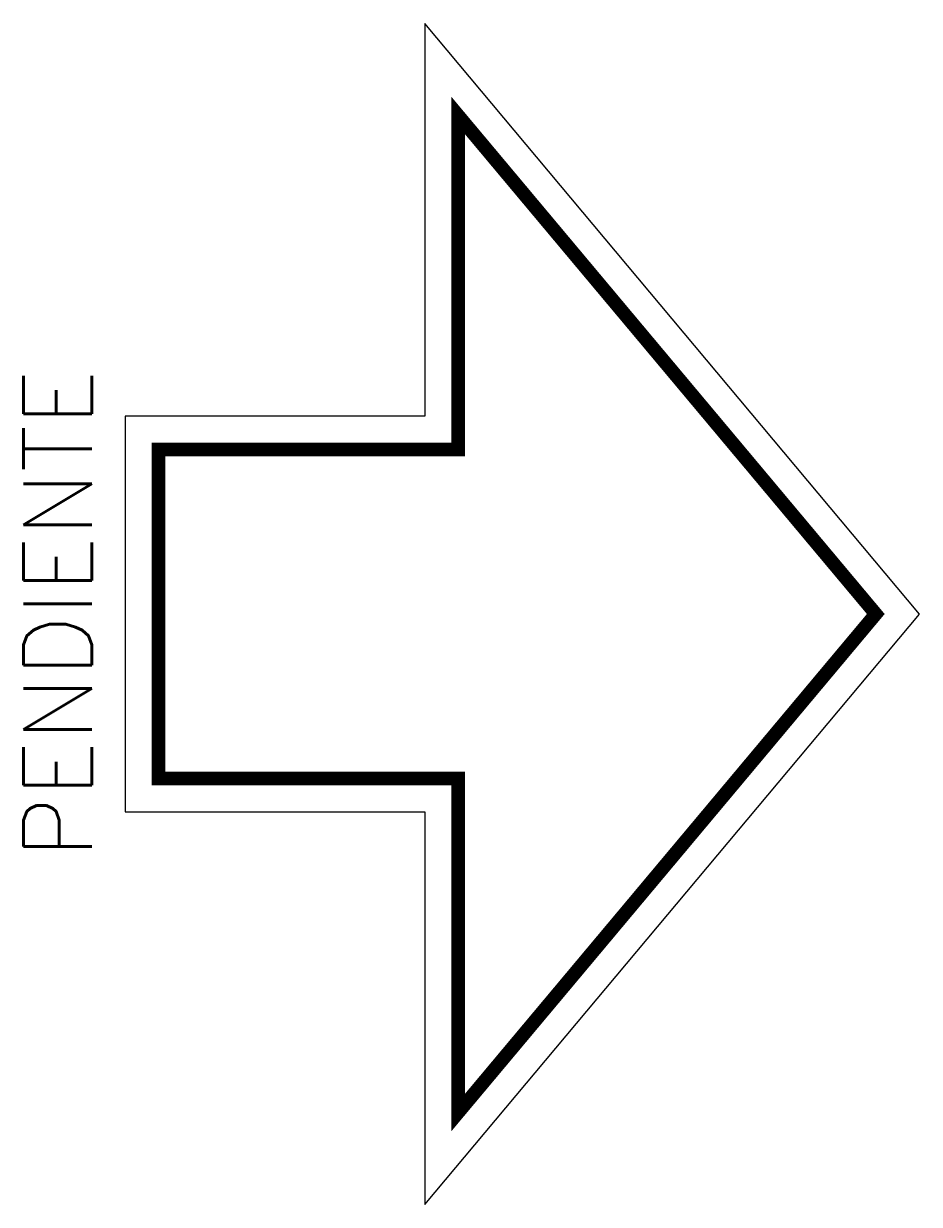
# Model space of a CAD drawing. Header units: millimetres. Extents: x -65.7 to 0, y -43.3 to 43.3.
import ezdxf
from ezdxf.enums import TextEntityAlignment as Align

# ---------------------------------------------------------------- set-up
doc = ezdxf.new("R2010")
doc.units = ezdxf.units.MM
doc.layers.add('GSLAYER', color=7, linetype='Continuous')
doc.styles.add('romans', font='romans.shx')

msp = doc.modelspace()

# ---------------------------------------------------------------- linework, layer by layer
at = {"layer": 'GSLAYER'}
msp.add_lwpolyline([(-36.261, 43.263), (-36.261, 14.503), (-58.237, 14.503), (-58.237, -14.503), (-36.261, -14.503), (-36.261, -43.263), (0, 0)], close=True, dxfattribs=at)
at = {"layer": 'GSLAYER', "const_width": 1}
msp.add_lwpolyline([(-33.811, 36.525), (-33.811, 12.052), (-55.787, 12.052), (-55.787, -12.052), (-33.811, -12.052), (-33.811, -36.525), (-3.197, 0)], close=True, dxfattribs=at)

# ---------------------------------------------------------------- texts
at = {"layer": 'GSLAYER', "style": 'romans', "flags": 4}
msp.add_attdef('PENDIENTE', text='Pendiente', height=5, rotation=90, dxfattribs=at).set_placement((-60.677, 0), align=Align.CENTER)

doc.saveas('drawing.dxf')
